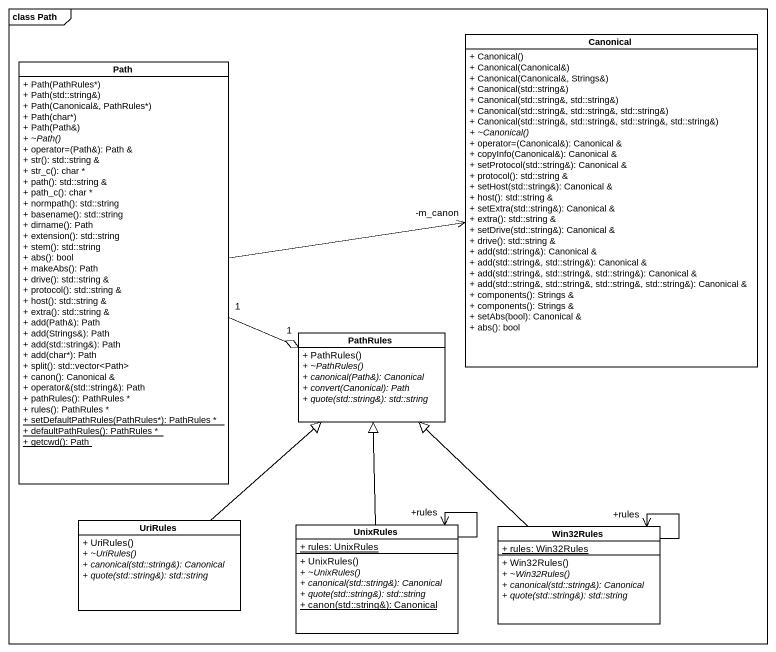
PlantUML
@startuml
mainframe class Path
hide circle
hide empty members
skinparam classAttributeIconSize 0
class Canonical {
  + Canonical()
  + Canonical(Canonical&)
  + Canonical(Canonical&, Strings&)
  + Canonical(std::string&)
  + Canonical(std::string&, std::string&)
  + Canonical(std::string&, std::string&, std::string&)
  + Canonical(std::string&, std::string&, std::string&, std::string&)
  {abstract} + ~Canonical()
  + operator=(Canonical&): Canonical &
  + copyInfo(Canonical&): Canonical &
  + setProtocol(std::string&): Canonical &
  + protocol(): std::string &
  + setHost(std::string&): Canonical &
  + host(): std::string &
  + setExtra(std::string&): Canonical &
  + extra(): std::string &
  + setDrive(std::string&): Canonical &
  + drive(): std::string &
  + add(std::string&): Canonical &
  + add(std::string&, std::string&): Canonical &
  + add(std::string&, std::string&, std::string&): Canonical &
  + add(std::string&, std::string&, std::string&, std::string&): Canonical &
  + components(): Strings &
  + components(): Strings &
  + setAbs(bool): Canonical &
  + abs(): bool
}
class Path {
  + Path(PathRules*)
  + Path(std::string&)
  + Path(Canonical&, PathRules*)
  + Path(char*)
  + Path(Path&)
  {abstract} + ~Path()
  + operator=(Path&): Path &
  + str(): std::string &
  + str_c(): char *
  + path(): std::string &
  + path_c(): char *
  + normpath(): std::string
  + basename(): std::string
  + dirname(): Path
  + extension(): std::string
  + stem(): std::string
  + abs(): bool
  + makeAbs(): Path
  + drive(): std::string &
  + protocol(): std::string &
  + host(): std::string &
  + extra(): std::string &
  + add(Path&): Path
  + add(Strings&): Path
  + add(std::string&): Path
  + add(char*): Path
  + split(): std::vector<Path>
  + canon(): Canonical &
  + operator&(std::string&): Path
  + pathRules(): PathRules *
  + rules(): PathRules *
  {static} + setDefaultPathRules(PathRules*): PathRules *
  {static} + defaultPathRules(): PathRules *
  {static} + getcwd(): Path
}
class PathRules {
  + PathRules()
  {abstract} + ~PathRules()
  {abstract} + canonical(Path&): Canonical
  {abstract} + convert(Canonical): Path
  {abstract} + quote(std::string&): std::string
}
class UriRules {
  + UriRules()
  {abstract} + ~UriRules()
  {abstract} + canonical(std::string&): Canonical
  {abstract} + quote(std::string&): std::string
}
class UnixRules {
  {static} + rules: UnixRules
  + UnixRules()
  {abstract} + ~UnixRules()
  {abstract} + canonical(std::string&): Canonical
  {abstract} + quote(std::string&): std::string
  {static} + canon(std::string&): Canonical
}
class Win32Rules {
  {static} + rules: Win32Rules
  + Win32Rules()
  {abstract} + ~Win32Rules()
  {abstract} + canonical(std::string&): Canonical
  {abstract} + quote(std::string&): std::string
}
Path -right-> "-m_canon" Canonical
Path "1" -right-o "1" PathRules
UriRules -up-|> PathRules
UnixRules -up-|> PathRules
UnixRules --> "+rules" UnixRules
Win32Rules -up-|> PathRules
Win32Rules --> "+rules" Win32Rules
@enduml
